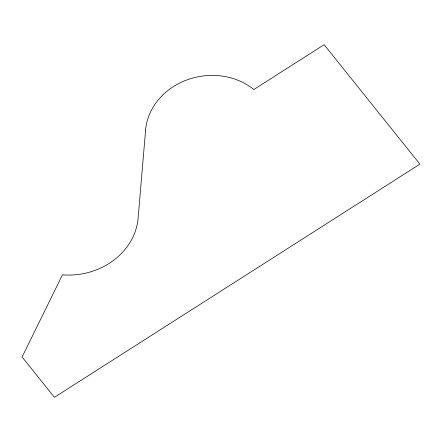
<?xml version="1.0" encoding="UTF-8"?>
<svg xmlns="http://www.w3.org/2000/svg" width="442" height="442" viewBox="0 0 442 442"><rect width="100%" height="100%" fill="white"/><g stroke="black" fill="none" stroke-linecap="round" stroke-linejoin="round"><path stroke-width="0.66" d="M145.628 129.86L138.103 218.304A66.814 58.206 -9.7 0 1 62.449 274.83L22.1 357.003L54.427 397.314L419.9 164.131L324.119 44.686L253.835 89.527A64.079 55.825 -9.7 0 0 186.679 80.008A64.079 55.825 -9.7 0 0 145.628 129.86"/></g></svg>
